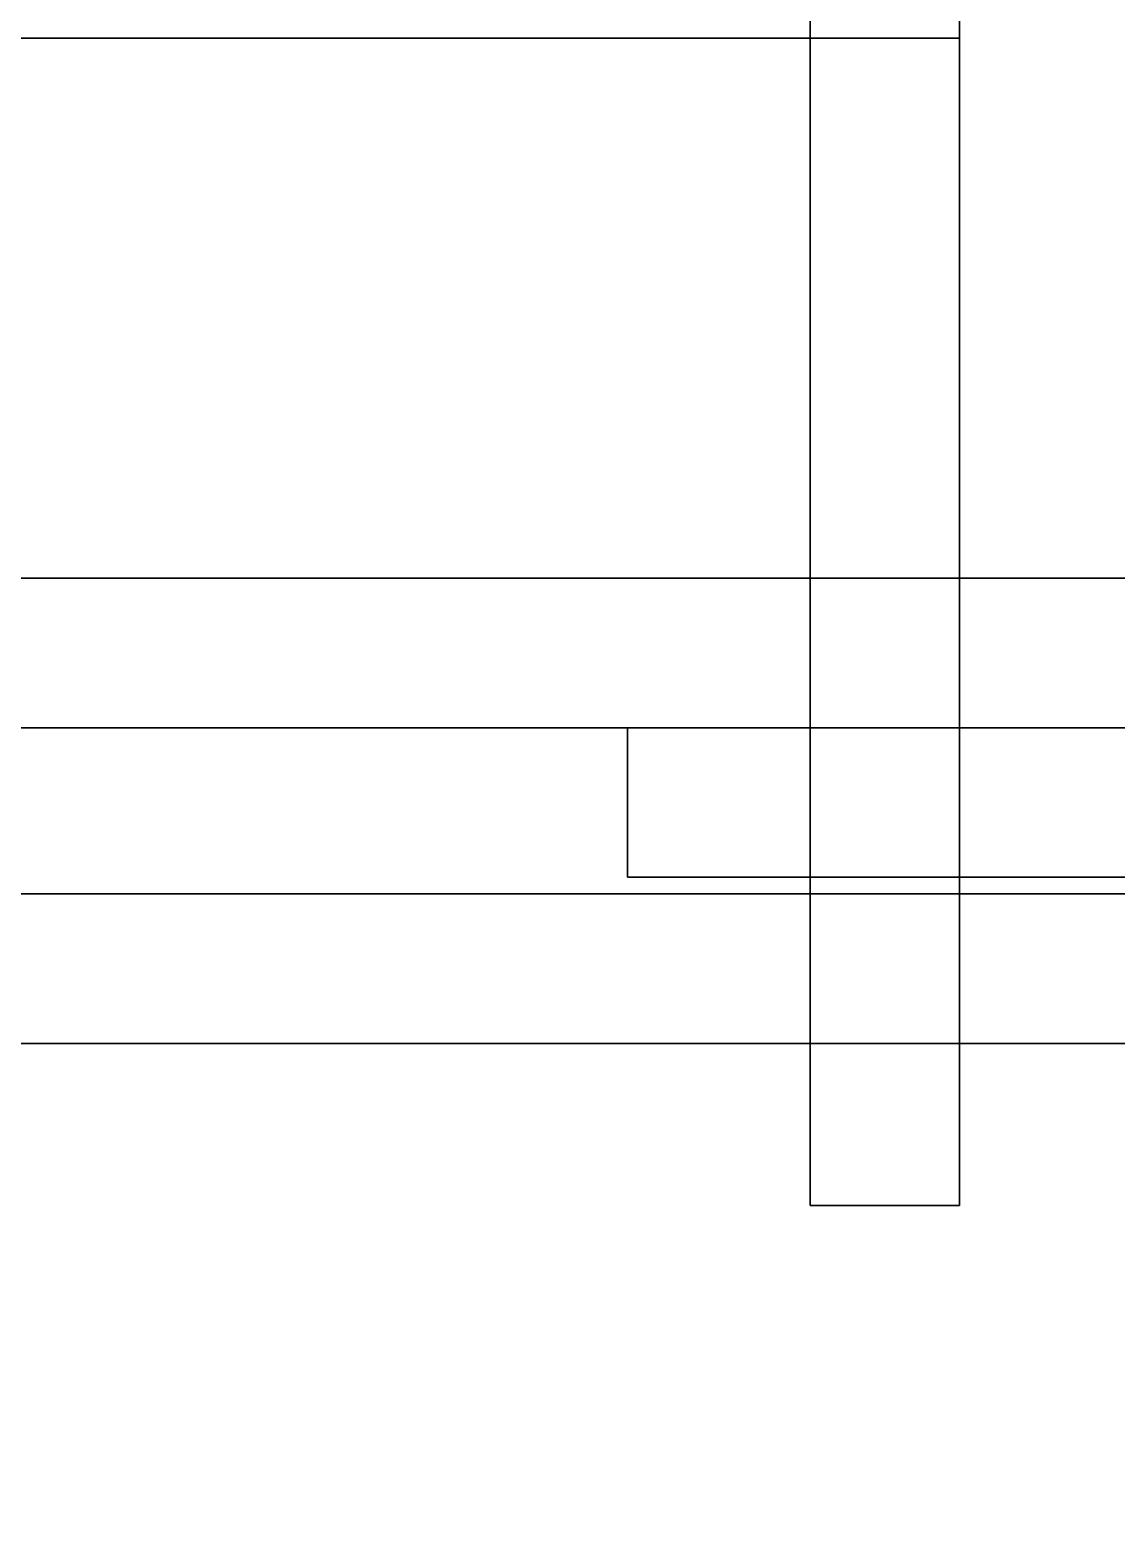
# Model space of a CAD drawing. Extents: x -469 to 3226, y 1395 to 4288.
# Drawn here: x 164.2 to 295, y 2044.2 to 2224 of the extents above; entities that cross this region are included whole.
import ezdxf

# ---------------------------------------------------------------- set-up
doc = ezdxf.new("R2010")
doc.units = 0
for name, color, linetype in [('LAYER0', 7, 'CONTINUOUS'), ('LAYER1', 7, 'CONTINUOUS'), ('LAYER11', 9, 'CONTINUOUS'), ('LAYER3', 7, 'CONTINUOUS'), ('LAYER336', 9, 'CONTINUOUS'), ('LAYER338', 9, 'CONTINUOUS'), ('LAYER4', 7, 'CONTINUOUS'), ('LAYER8', 9, 'CONTINUOUS'), ('LAYER83', 9, 'CONTINUOUS'), ('LAYER9', 9, 'CONTINUOUS')]:
    doc.layers.add(name, color=color, linetype=linetype)

msp = doc.modelspace()

# ---------------------------------------------------------------- linework, layer by layer
at = {"layer": 'LAYER0', "invisible_edges": 1}
for points in [[(3116.174, 4288.024, -5), (-468.8259, 1395.024, -5), (-468.8259, 4288.024, -5), (3116.174, 4288.024, -5)], [(-468.8259, 1395.024, -5), (3116.174, 4288.024, -5), (3116.174, 1395.024, -5), (-468.8259, 1395.024, -5)], [(3116.174, 1395.024), (-468.8259, 4288.024), (-468.8259, 1395.024), (3116.174, 1395.024)], [(-468.8259, 4288.024), (3116.174, 1395.024), (3116.174, 4288.024), (-468.8259, 4288.024)]]:
    msp.add_3dface(points, dxfattribs=at)
at = {"layer": 'LAYER11', "invisible_edges": 1}
for points in [[(778.1741, 2120.024, 80), (-235.8259, 2102.024, 80), (778.1741, 2102.024, 80), (778.1741, 2120.024, 80)], [(-235.8259, 2102.024, 80), (778.1741, 2120.024, 80), (-235.8259, 2120.024, 80), (-235.8259, 2102.024, 80)], [(-235.8259, 2120.024), (778.1741, 2102.024), (-235.8259, 2102.024), (-235.8259, 2120.024)], [(778.1741, 2102.024), (-235.8259, 2120.024), (778.1741, 2120.024), (778.1741, 2102.024)], [(778.1741, 2120.024, 80), (-235.8259, 2120.024), (-235.8259, 2120.024, 80), (778.1741, 2120.024, 80)], [(-235.8259, 2120.024), (778.1741, 2120.024, 80), (778.1741, 2120.024), (-235.8259, 2120.024)], [(778.1741, 2102.024), (-235.8259, 2102.024, 80), (-235.8259, 2102.024), (778.1741, 2102.024)], [(-235.8259, 2102.024, 80), (778.1741, 2102.024), (778.1741, 2102.024, 80), (-235.8259, 2102.024, 80)]]:
    msp.add_3dface(points, dxfattribs=at)
at = {"layer": 'LAYER3', "invisible_edges": 1}
for points in [[(778.1741, 1560.024, 2379), (-235.8259, 2140.024, 2379), (-235.8259, 1560.024, 2379), (778.1741, 1560.024, 2379)], [(-235.8259, 2140.024, 2379), (778.1741, 1560.024, 2379), (778.1741, 2140.024, 2379), (-235.8259, 2140.024, 2379)], [(778.1741, 2140.024, 2361), (-235.8259, 2140.024, 2379), (778.1741, 2140.024, 2379), (778.1741, 2140.024, 2361)], [(-235.8259, 2140.024, 2379), (778.1741, 2140.024, 2361), (-235.8259, 2140.024, 2361), (-235.8259, 2140.024, 2379)], [(778.1741, 2140.024, 2361), (-235.8259, 1560.024, 2361), (-235.8259, 2140.024, 2361), (778.1741, 2140.024, 2361)], [(-235.8259, 1560.024, 2361), (778.1741, 2140.024, 2361), (778.1741, 1560.024, 2361), (-235.8259, 1560.024, 2361)]]:
    msp.add_3dface(points, dxfattribs=at)
at = {"layer": 'LAYER336', "invisible_edges": 1}
for points in [[(236.1741, 2140.024, 2380), (796.1741, 2122.024, 2380), (236.1741, 2122.024, 2380), (236.1741, 2140.024, 2380)], [(796.1741, 2122.024, 2380), (236.1741, 2140.024, 2380), (796.1741, 2140.024, 2380), (796.1741, 2122.024, 2380)], [(236.1741, 2122.024, 2440), (236.1741, 2140.024, 2380), (236.1741, 2122.024, 2380), (236.1741, 2122.024, 2440)], [(236.1741, 2140.024, 2380), (236.1741, 2122.024, 2440), (236.1741, 2140.024, 2440), (236.1741, 2140.024, 2380)], [(796.1741, 2140.024, 2440), (236.1741, 2122.024, 2440), (796.1741, 2122.024, 2440), (796.1741, 2140.024, 2440)], [(236.1741, 2122.024, 2440), (796.1741, 2140.024, 2440), (236.1741, 2140.024, 2440), (236.1741, 2122.024, 2440)], [(236.1741, 2140.024, 2380), (796.1741, 2140.024, 2440), (796.1741, 2140.024, 2380), (236.1741, 2140.024, 2380)], [(796.1741, 2140.024, 2440), (236.1741, 2140.024, 2380), (236.1741, 2140.024, 2440), (796.1741, 2140.024, 2440)], [(236.1741, 2122.024, 2440), (796.1741, 2122.024, 2380), (796.1741, 2122.024, 2440), (236.1741, 2122.024, 2440)], [(796.1741, 2122.024, 2380), (236.1741, 2122.024, 2440), (236.1741, 2122.024, 2380), (796.1741, 2122.024, 2380)]]:
    msp.add_3dface(points, dxfattribs=at)
at = {"layer": 'LAYER338', "invisible_edges": 1}
for points in [[(258.1741, 3600.524, 2440), (258.1741, 2082.524, 2380), (258.1741, 2082.524, 2440), (258.1741, 3600.524, 2440)], [(258.1741, 2082.524, 2380), (258.1741, 3600.524, 2440), (258.1741, 3600.524, 2380), (258.1741, 2082.524, 2380)], [(276.1741, 3600.524, 2380), (258.1741, 2082.524, 2380), (258.1741, 3600.524, 2380), (276.1741, 3600.524, 2380)], [(258.1741, 2082.524, 2380), (276.1741, 3600.524, 2380), (276.1741, 2082.524, 2380), (258.1741, 2082.524, 2380)], [(276.1741, 2082.524, 2440), (258.1741, 3600.524, 2440), (258.1741, 2082.524, 2440), (276.1741, 2082.524, 2440)], [(258.1741, 3600.524, 2440), (276.1741, 2082.524, 2440), (276.1741, 3600.524, 2440), (258.1741, 3600.524, 2440)], [(276.1741, 3600.524, 2380), (276.1741, 2082.524, 2440), (276.1741, 2082.524, 2380), (276.1741, 3600.524, 2380)], [(276.1741, 2082.524, 2440), (276.1741, 3600.524, 2380), (276.1741, 3600.524, 2440), (276.1741, 2082.524, 2440)], [(276.1741, 2082.524, 2440), (258.1741, 2082.524, 2380), (276.1741, 2082.524, 2380), (276.1741, 2082.524, 2440)], [(258.1741, 2082.524, 2380), (276.1741, 2082.524, 2440), (258.1741, 2082.524, 2440), (258.1741, 2082.524, 2380)]]:
    msp.add_3dface(points, dxfattribs=at)
at = {"layer": 'LAYER4', "invisible_edges": 1}
for points in [[(-235.8259, 1560.024, 80), (778.1741, 2140.024, 80), (778.1741, 1560.024, 80), (-235.8259, 1560.024, 80)], [(778.1741, 2140.024, 80), (-235.8259, 1560.024, 80), (-235.8259, 2140.024, 80), (778.1741, 2140.024, 80)], [(-235.8259, 2140.024, 98), (778.1741, 2140.024, 80), (-235.8259, 2140.024, 80), (-235.8259, 2140.024, 98)], [(778.1741, 2140.024, 80), (-235.8259, 2140.024, 98), (778.1741, 2140.024, 98), (778.1741, 2140.024, 80)], [(-235.8259, 2140.024, 98), (778.1741, 1560.024, 98), (778.1741, 2140.024, 98), (-235.8259, 2140.024, 98)], [(778.1741, 1560.024, 98), (-235.8259, 2140.024, 98), (-235.8259, 1560.024, 98), (778.1741, 1560.024, 98)]]:
    msp.add_3dface(points, dxfattribs=at)
at = {"layer": 'LAYER8', "invisible_edges": 1}
for points in [[(258.1741, 2223.024), (258.1741, 2158.024, 2380), (258.1741, 2223.024, 2380), (258.1741, 2223.024)], [(258.1741, 2158.024, 2380), (258.1741, 2223.024), (258.1741, 2158.024), (258.1741, 2158.024, 2380)], [(258.1741, 2223.024), (276.1741, 2158.024), (258.1741, 2158.024), (258.1741, 2223.024)], [(276.1741, 2158.024), (258.1741, 2223.024), (276.1741, 2223.024), (276.1741, 2158.024)], [(276.1741, 2223.024, 2380), (258.1741, 2158.024, 2380), (276.1741, 2158.024, 2380), (276.1741, 2223.024, 2380)], [(258.1741, 2158.024, 2380), (276.1741, 2223.024, 2380), (258.1741, 2223.024, 2380), (258.1741, 2158.024, 2380)], [(276.1741, 2223.024, 2380), (258.1741, 2223.024), (258.1741, 2223.024, 2380), (276.1741, 2223.024, 2380)], [(258.1741, 2223.024), (276.1741, 2223.024, 2380), (276.1741, 2223.024), (258.1741, 2223.024)], [(276.1741, 2158.024), (276.1741, 2223.024, 2380), (276.1741, 2158.024, 2380), (276.1741, 2158.024)], [(276.1741, 2223.024, 2380), (276.1741, 2158.024), (276.1741, 2223.024), (276.1741, 2223.024, 2380)], [(276.1741, 2158.024), (258.1741, 2158.024, 2380), (258.1741, 2158.024), (276.1741, 2158.024)], [(258.1741, 2158.024, 2380), (276.1741, 2158.024), (276.1741, 2158.024, 2380), (258.1741, 2158.024, 2380)]]:
    msp.add_3dface(points, dxfattribs=at)
at = {"layer": 'LAYER83', "invisible_edges": 1}
for points in [[(-303.8259, 2223.024), (276.1741, 2241.024), (276.1741, 2223.024), (-303.8259, 2223.024)], [(276.1741, 2241.024), (-303.8259, 2223.024), (-303.8259, 2241.024), (276.1741, 2241.024)], [(-303.8259, 2241.024, 2380), (276.1741, 2223.024, 2380), (276.1741, 2241.024, 2380), (-303.8259, 2241.024, 2380)], [(276.1741, 2223.024, 2380), (-303.8259, 2241.024, 2380), (-303.8259, 2223.024, 2380), (276.1741, 2223.024, 2380)], [(276.1741, 2223.024, 2380), (276.1741, 2241.024), (276.1741, 2241.024, 2380), (276.1741, 2223.024, 2380)], [(276.1741, 2241.024), (276.1741, 2223.024, 2380), (276.1741, 2223.024), (276.1741, 2241.024)], [(276.1741, 2223.024, 2380), (-303.8259, 2223.024), (276.1741, 2223.024), (276.1741, 2223.024, 2380)], [(-303.8259, 2223.024), (276.1741, 2223.024, 2380), (-303.8259, 2223.024, 2380), (-303.8259, 2223.024)]]:
    msp.add_3dface(points, dxfattribs=at)
at = {"layer": 'LAYER9', "invisible_edges": 1}
for points in [[(-253.8259, 2140.024), (316.1741, 2158.024), (316.1741, 2140.024), (-253.8259, 2140.024)], [(316.1741, 2158.024), (-253.8259, 2140.024), (-253.8259, 2158.024), (316.1741, 2158.024)], [(-253.8259, 2158.024, 2380), (316.1741, 2140.024, 2380), (316.1741, 2158.024, 2380), (-253.8259, 2158.024, 2380)], [(316.1741, 2140.024, 2380), (-253.8259, 2158.024, 2380), (-253.8259, 2140.024, 2380), (316.1741, 2140.024, 2380)], [(316.1741, 2158.024), (-253.8259, 2158.024, 2380), (316.1741, 2158.024, 2380), (316.1741, 2158.024)], [(-253.8259, 2158.024, 2380), (316.1741, 2158.024), (-253.8259, 2158.024), (-253.8259, 2158.024, 2380)], [(-253.8259, 2140.024), (316.1741, 2140.024, 2380), (-253.8259, 2140.024, 2380), (-253.8259, 2140.024)], [(316.1741, 2140.024, 2380), (-253.8259, 2140.024), (316.1741, 2140.024), (316.1741, 2140.024, 2380)]]:
    msp.add_3dface(points, dxfattribs=at)

# ---------------------------------------------------------------- meshes
at = {"layer": 'LAYER1'}
mesh = msp.add_polymesh((5, 2), dxfattribs=at)
for k, corner in enumerate([(2966.174, 1545.024, 2430), (2966.174, 4138.024, 2430), (-318.8259, 1545.024, 2430), (2966.174, 1545.024, 2430), (-318.8259, 4138.024, 2430), (-318.8259, 1545.024, 2430), (2966.174, 4138.024, 2430), (-318.8259, 4138.024, 2430), (3116.174, 4288.024, 2430), (-468.8259, 4288.024, 2430)]):
    mesh.set_mesh_vertex(divmod(k, 2), corner)

doc.saveas('drawing.dxf')
